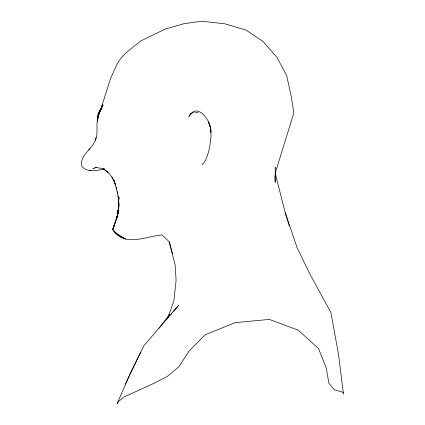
<?xml version="1.0" encoding="UTF-8"?>
<svg xmlns="http://www.w3.org/2000/svg" width="425" height="425" viewBox="0 0 425 425"><rect width="100%" height="100%" fill="white"/><g stroke="black" fill="none" stroke-linecap="round" stroke-linejoin="round"><path stroke-width="0.64" d="M118.224 211.623L118.772 201.87M118.655 206.805L118.745 204.112L118.676 206.63M118.437 210.04L118.787 202.757M118.394 210.54L118.092 212.585L118.756 203.24M118.772 204.478L118.787 203.235L118.453 209.589L118.766 206.423L118.57 208.67L117.619 214.327M118.793 203.044L118.453 209.297M118.74 206.624L118.793 204.361M118.729 205.886L118.75 205.312L118.267 210.912L118.612 208.069M166.611 318.851L168.364 316.147L173.83 301.314L176.093 280.272L175.111 264.802L169.262 241.761L161.968 234.887C146.37 236.332 123.165 247.648 112.652 229.362L117.443 214.997L118.607 207.814M118.745 204.383L118.665 207.389L118.75 205.312M118.649 206.906L118.745 204.542M118.787 205.217L118.421 209.828M275.182 168.56L275.246 167.36L275.15 182.203L274.991 175.881M118.246 211.565L118.756 205.583L118.448 209.918M118.564 208.553L118.766 203.745L118.102 211.703L118.756 206.736L118.368 210.301M117.704 214.163L118.729 206.178L118.092 212.585M210.598 132.871C212.766 122.703 197.604 100.81 189.003 116.439M118.437 209.254L118.113 211.618L118.57 208.67M118.421 209.801L118.75 206.927M118.373 210.205L118.06 212.67L118.389 210.577M118.246 211.012L118.628 208.154M210.614 132.228L210.779 131.012L210.593 132.839L210.912 129.088L208.25 121.497C212.739 129.901 210.763 139.581 209.408 148.527C207.809 154.217 206.513 160.692 202.013 164.884M343.501 394.299L338.438 353.945L330.878 312.402L309.83 273.982L297.133 247.759L285.223 212.776L275.209 173.246L293.85 112.832L291.189 96.209L286.615 75.39L276.983 57.444L263.086 41.48L246.102 30.133L224.788 23.779L201.678 21.25L184.142 23.646L165.32 29.043L140.781 40.922L127.08 51.919L123.192 55.707L119.691 59.93L117.374 63.479L110.601 78.312L100.868 109.071L102.356 105.48L100.534 109.597L101.724 107.397C99.774 110.797 96.804 114.224 97.543 118.448M97.447 119.717L97.038 122.825L96.927 134.629L95.237 140.59L96.305 137.626M98.148 116.402L99.184 112.827L97.559 119.218L97.633 118.718L97.421 121.226L97.543 117.481L97.553 118.554M113.034 228.687L116.471 219.401L117.943 213.207L116.344 219.768L117.906 213.292L116.54 218.896L117.013 217.063M117.943 213.217L116.471 219.401M116.524 218.636L117.629 214.285M114.633 224.251L113.055 228.618L115.499 221.94M172.996 311.955L178.505 305.511L144.027 345.509L129.678 374.6L117.141 403.75L118.246 401.726L124.18 396.908L153.531 383.488L167.211 376.523L178.914 366.743L188.934 351.225L205.057 334.879L235.073 322.628L269.376 319.425L298.371 330.241L318.49 348.532L326.172 367.768L328.881 383.079L334.092 389.619L343.448 392.408M125.433 384.088L140.016 353.488L140.856 352.474M101.017 108.874L101.83 107.233M102.021 106.85L102.606 105.671M95.258 140.526C91.763 149.467 79.99 155.12 81.552 165.888C86.61 173.118 96.873 170.404 104.231 169.097L103.047 169.262L103.849 169.134M188.742 116.875L190.825 113.48M167.971 317.082L169.782 314.357L158.945 328.249M88.772 149.945L89.85 148.66M167.912 317.9L168.757 316.912M170.452 314.925L171.727 313.443M189.513 115.579L192.127 113.05L193.965 112.476M93.792 168.146C90.982 168.916 95.843 168.061 96.199 167.285L95.019 167.402L101.718 168.364L104.385 169.591L103.275 168.725L107.902 172.332L106.261 170.972C110.856 174.489 113.879 179.568 115.51 185.061L114.867 183.186L117.725 193.773L118.708 202.396M89.393 170.462L91.019 170.452M103.498 168.932L104.46 169.017M195.16 112.115L198.342 112.933M103.987 169.023L105.405 170.414L103.854 168.895M111.929 177.002L114.123 181.326L113.422 179.717M113.911 180.046L114.612 181.549M285.223 212.776L289.319 225.909M117.725 193.773L117.252 191.627M169.262 241.761L172.274 253.491M118.118 195.888L118.607 200.191L118.405 198.066M118.766 197.54L118.787 197.811M118.803 198.73L118.734 197.46L118.787 199.346M118.718 197.29L118.777 198.587M118.729 197.232L118.793 199.389M118.718 197.189L118.777 198.353M118.607 200.164L118.745 204.611M118.745 197.338L118.793 198.958M118.75 197.705L118.787 200.563M97.814 117.773L97.32 120.657L98.786 113.927L102.25 105.857L98.977 113.433L98.276 115.69L99.54 111.892L97.341 120.227L98.977 113.433L100.273 110.415L98.658 114.378L97.814 117.773M102.446 105.002L100.767 109.475L102.446 105.002M99.45 112.328L98.786 113.927L103.047 104.874L99.45 112.328M123.967 238.255L115.504 232.794L112.652 229.362L116.604 233.824L115.504 232.794L118.942 235.285L125.375 239.004L123.967 238.255M116.716 189.433L116.163 187.345L116.721 189.481"/></g></svg>
